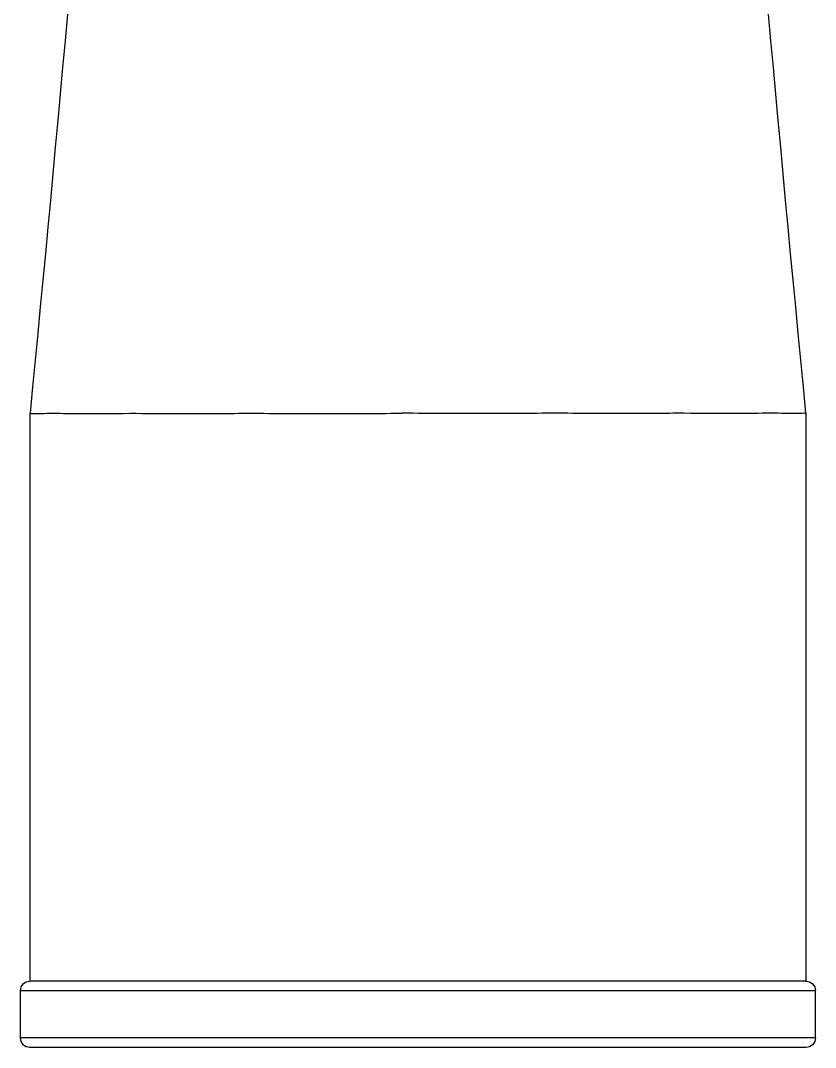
# Model space of a CAD drawing. Header units: millimetres. Extents: x 5401 to 6241, y 1473 to 2067.
# Drawn here: x 5532.25 to 5540.65, y 1591.74 to 1602.59 of the extents above; entities that cross this region are included whole.
import ezdxf

# ---------------------------------------------------------------- set-up
doc = ezdxf.new("R2010")
doc.units = ezdxf.units.MM

msp = doc.modelspace()

# ---------------------------------------------------------------- linework, layer by layer
for p, q in [((5532.347, 1598.437), (5532.347, 1592.437)), ((5538.897, 1598.435), (5538.897, 1598.435)), ((5540.547, 1598.437), (5540.547, 1592.437)), ((5540.547, 1592.437), (5532.347, 1592.437)), ((5532.247, 1592.337), (5540.647, 1592.337)), ((5532.247, 1591.837), (5532.247, 1592.337)), ((5540.647, 1591.837), (5540.647, 1592.337)), ((5540.647, 1591.837), (5532.247, 1591.837)), ((5540.547, 1591.737), (5532.347, 1591.737))]:
    msp.add_line(p, q)
at = {"extrusion": (0, 0, -1)}
for centre, start, end in [((-5532.347, 1592.337), 0, 90), ((-5540.547, 1592.337), 90, 180), ((-5532.347, 1591.837), 270, 0), ((-5540.547, 1591.837), 180, 270)]:
    msp.add_arc(centre, 0.1, start, end, dxfattribs=at)
for points in [[(5533.148, 1607.437), (5532.912, 1604.434), (5532.639, 1601.434), (5532.348, 1598.437)], [(5540.547, 1598.437), (5540.256, 1601.434), (5539.983, 1604.434), (5539.747, 1607.437)]]:
    msp.add_open_spline(points, degree=3)
for points, knots in [([(5532.347, 1598.436), (5532.347, 1598.436), (5532.363, 1598.434), (5532.434, 1598.434), (5532.5, 1598.437), (5532.679, 1598.437), (5532.792, 1598.434), (5533.064, 1598.434), (5533.222, 1598.436), (5533.576, 1598.437), (5533.771, 1598.434), (5534.148, 1598.434), (5534.322, 1598.435), (5534.776, 1598.438), (5535.064, 1598.435), (5535.661, 1598.433), (5535.968, 1598.436), (5536.276, 1598.437)], [-0.6219099, -0.6219099, -0.6219099, -0.6219099, -0.5606221, -0.5606221, -0.4819343, -0.4819343, -0.4036373, -0.4036373, -0.3247839, -0.3247839, -0.2461692, -0.2461692, -0.1848541, -0.1848541, -0.0926489, -0.0926489, -0.0000346, -0.0000346, -0.0000346, -0.0000346]), ([(5540.547, 1598.436), (5540.547, 1598.437), (5540.546, 1598.437), (5540.533, 1598.437), (5540.497, 1598.434), (5540.373, 1598.434), (5540.286, 1598.437), (5540.066, 1598.437), (5539.934, 1598.434), (5539.624, 1598.434), (5539.449, 1598.436), (5539.063, 1598.437), (5538.853, 1598.434), (5538.454, 1598.434), (5538.272, 1598.435), (5537.799, 1598.438), (5537.502, 1598.435), (5536.893, 1598.433), (5536.584, 1598.436), (5536.276, 1598.437)], [0.6217447, 0.6217447, 0.6217447, 0.6217447, 0.6387129, 0.6387129, 0.7168525, 0.7168525, 0.7954949, 0.7954949, 0.873841, 0.873841, 0.9526445, 0.9526445, 1.0313144, 1.0313144, 1.0925929, 1.0925929, 1.1848246, 1.1848246, 1.2773898, 1.2773898, 1.2773898, 1.2773898])]:
    msp.add_open_spline(points, degree=3, knots=knots)

doc.saveas('drawing.dxf')
